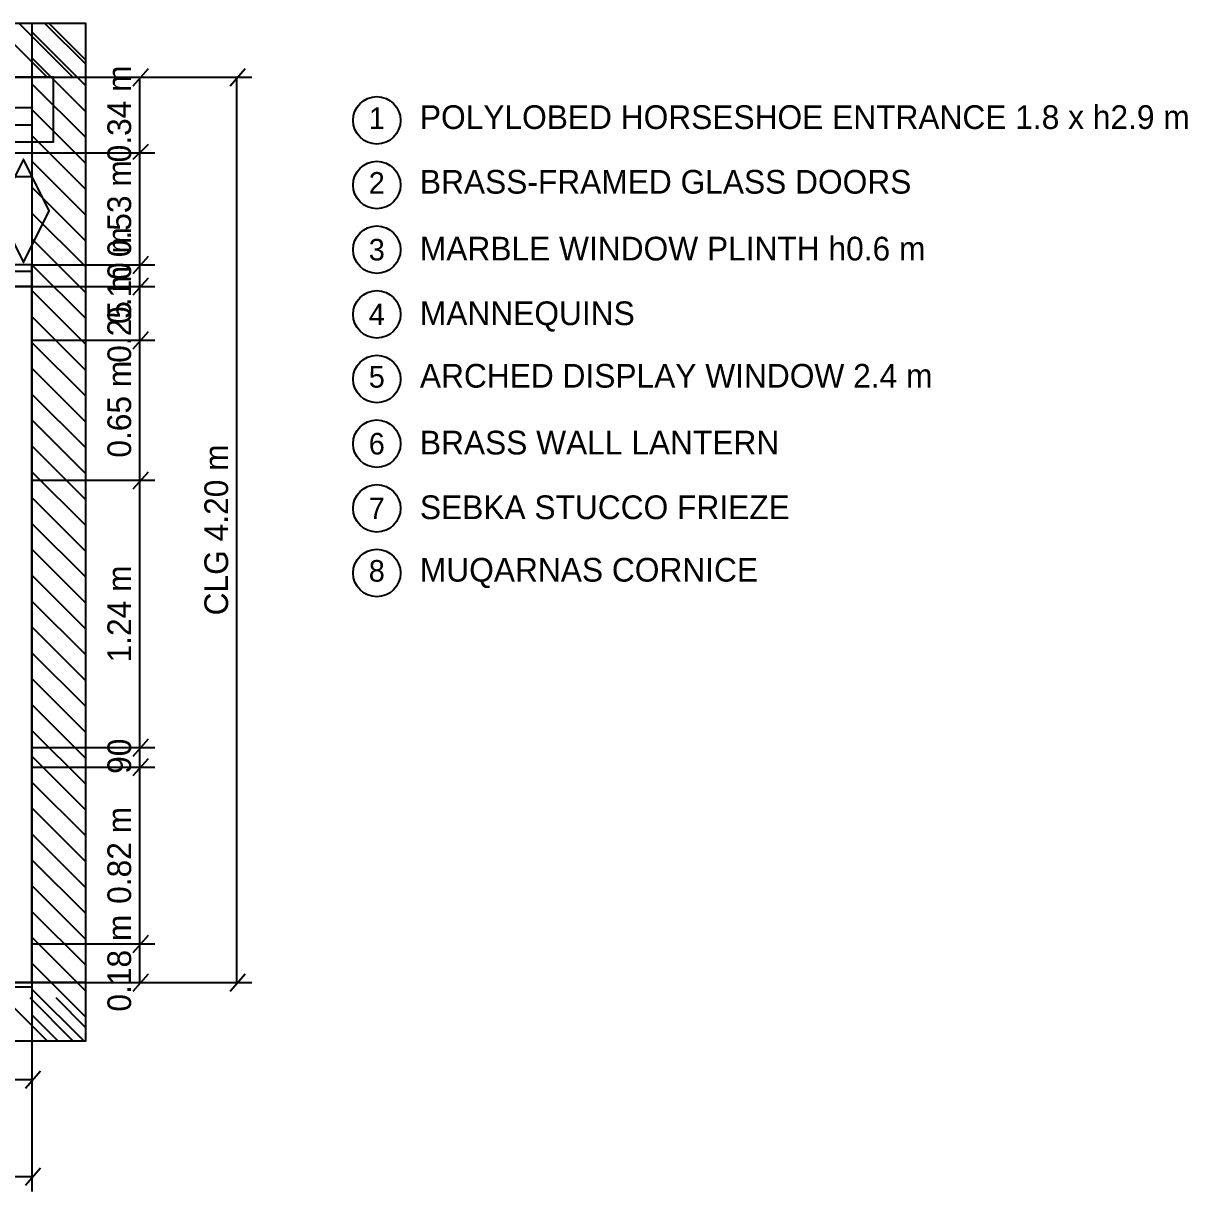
# Model space of a CAD drawing. Header units: metres. Extents: x 0 to 110, y 0 to 17.
# Drawn here: x 44.82 to 50.22, y 0.48 to 5.9 of the extents above; entities that cross this region are included whole.
import ezdxf
from ezdxf.enums import TextEntityAlignment as Align

# ---------------------------------------------------------------- set-up
doc = ezdxf.new("R2010")
doc.units = ezdxf.units.M
for name, color, linetype in [('A-ANNO', 2, 'CONTINUOUS'), ('A-DIM', 3, 'CONTINUOUS'), ('A-HATCH', 8, 'CONTINUOUS'), ('A-WALL-CUT', 7, 'CONTINUOUS'), ('I-CEIL', 30, 'CONTINUOUS'), ('I-DECO', 8, 'CONTINUOUS'), ('I-FINE', 9, 'CONTINUOUS'), ('I-JOIN', 7, 'CONTINUOUS')]:
    doc.layers.add(name, color=color, linetype=linetype)

msp = doc.modelspace()

# ---------------------------------------------------------------- linework, layer by layer
at = {"layer": 'A-ANNO'}
for centre in [(46.46, 5.45), (46.46, 5.15), (46.46, 4.85), (46.46, 4.55), (46.46, 4.25), (46.46, 3.95), (46.46, 3.65), (46.46, 3.35)]:
    msp.add_circle(centre, 0.11, dxfattribs=at)
at = {"layer": 'A-DIM'}
for p, q in [((44.86, 5.65), (45.43, 5.65)), ((44.86, 5.65), (45.88, 5.65)), ((45.33, 5.61), (45.4, 5.69)), ((45.36, 5.3), (45.36, 5.65)), ((45.78, 5.61), (45.85, 5.69)), ((45.81, 1.45), (45.81, 5.65)), ((45.33, 5.27), (45.4, 5.34)), ((45.33, 5.27), (45.4, 5.34)), ((44.86, 5.3), (45.43, 5.3)), ((44.86, 5.3), (45.43, 5.3)), ((45.36, 4.78), (45.36, 5.3)), ((44.86, 4.78), (45.43, 4.78)), ((44.86, 4.78), (45.43, 4.78)), ((45.33, 4.74), (45.4, 4.82)), ((45.33, 4.74), (45.4, 4.82)), ((45.36, 4.68), (45.36, 4.78)), ((45.33, 4.64), (45.4, 4.72)), ((45.33, 4.64), (45.4, 4.72)), ((44.86, 4.68), (45.43, 4.68)), ((44.86, 4.68), (45.43, 4.68)), ((45.36, 4.43), (45.36, 4.68)), ((45.33, 4.39), (45.4, 4.47)), ((45.33, 4.39), (45.4, 4.47)), ((44.86, 4.43), (45.43, 4.43)), ((44.86, 4.43), (45.43, 4.43)), ((45.36, 3.78), (45.36, 4.43)), ((45.33, 3.74), (45.4, 3.82)), ((45.33, 3.74), (45.4, 3.82)), ((44.86, 3.78), (45.43, 3.78)), ((44.86, 3.78), (45.43, 3.78)), ((45.36, 2.54), (45.36, 3.78)), ((45.33, 2.5), (45.4, 2.58)), ((45.33, 2.5), (45.4, 2.58)), ((44.86, 2.54), (45.43, 2.54)), ((44.86, 2.54), (45.43, 2.54)), ((45.36, 2.45), (45.36, 2.54)), ((44.86, 2.45), (45.43, 2.45)), ((44.86, 2.45), (45.43, 2.45)), ((45.33, 2.41), (45.4, 2.49)), ((45.33, 2.41), (45.4, 2.49)), ((45.36, 1.63), (45.36, 2.45)), ((44.86, 1.63), (45.43, 1.63)), ((44.86, 1.63), (45.43, 1.63)), ((45.33, 1.59), (45.4, 1.67)), ((45.33, 1.59), (45.4, 1.67)), ((45.36, 1.45), (45.36, 1.63)), ((45.33, 1.41), (45.4, 1.49)), ((45.78, 1.41), (45.85, 1.49)), ((44.86, 1.45), (44.86, 0.48)), ((44.86, 1.45), (44.86, 0.93)), ((44.86, 1.45), (45.43, 1.45)), ((44.86, 1.45), (45.88, 1.45)), ((44.83, 0.96), (44.9, 1.04)), ((43.97, 1), (44.86, 1)), ((34.86, 0.55), (44.86, 0.55)), ((44.83, 0.51), (44.9, 0.59))]:
    msp.add_line(p, q, dxfattribs=at)
at = {"layer": 'A-HATCH'}
for p, q in [((44.68, 5.9), (44.93, 5.65)), ((44.8, 5.9), (45.05, 5.65)), ((44.86, 5.86), (45.11, 5.61)), ((44.92, 5.9), (45.11, 5.71)), ((44.94, 5.9), (45.11, 5.73)), ((44.86, 5.74), (45.11, 5.49)), ((44.86, 5.62), (45.11, 5.37)), ((44.86, 5.5), (45.11, 5.25)), ((44.86, 5.38), (45.11, 5.13)), ((44.86, 5.26), (45.11, 5.01)), ((44.86, 5.14), (45.11, 4.89)), ((44.86, 5.02), (45.11, 4.77)), ((44.86, 4.9), (45.11, 4.65)), ((44.86, 4.78), (45.11, 4.53)), ((44.86, 4.66), (45.11, 4.41)), ((44.86, 4.54), (45.11, 4.29)), ((44.86, 4.42), (45.11, 4.17)), ((44.86, 4.3), (45.11, 4.05)), ((44.86, 4.18), (45.11, 3.93)), ((44.86, 4.06), (45.11, 3.81)), ((44.86, 3.94), (45.11, 3.69)), ((44.86, 3.82), (45.11, 3.57)), ((44.86, 3.7), (45.11, 3.45)), ((44.86, 3.58), (45.11, 3.33)), ((44.86, 3.46), (45.11, 3.21)), ((44.86, 3.34), (45.11, 3.09)), ((44.86, 3.22), (45.11, 2.97)), ((44.86, 3.1), (45.11, 2.85)), ((44.86, 2.98), (45.11, 2.73)), ((44.86, 2.86), (45.11, 2.61)), ((44.86, 2.74), (45.11, 2.49)), ((44.86, 2.62), (45.11, 2.37)), ((44.86, 2.5), (45.11, 2.25)), ((44.86, 2.38), (45.11, 2.13)), ((44.86, 2.26), (45.11, 2.01)), ((44.86, 2.14), (45.11, 1.89)), ((44.86, 2.02), (45.11, 1.77)), ((44.86, 1.9), (45.11, 1.65)), ((44.86, 1.78), (45.11, 1.53)), ((44.86, 1.66), (45.11, 1.41)), ((44.86, 1.54), (45.11, 1.29)), ((44.86, 1.42), (45.1, 1.18)), ((44.73, 1.38), (44.93, 1.18)), ((44.85, 1.38), (45.05, 1.18)), ((44.97, 1.38), (45.11, 1.24)), ((44.86, 1.3), (44.98, 1.18))]:
    msp.add_line(p, q, dxfattribs=at)
at = {"layer": 'A-WALL-CUT'}
for points in [[(34.61, 5.65), (45.11, 5.65), (45.11, 5.9), (34.61, 5.9)], [(44.86, 1.18), (45.11, 1.18), (45.11, 5.9), (44.86, 5.9)], [(34.61, 1.18), (45.11, 1.18), (45.11, 1.45), (34.61, 1.45)]]:
    msp.add_lwpolyline(points, close=True, dxfattribs=at)
at = {"layer": 'I-CEIL'}
for p, q in [((34.86, 5.43), (44.86, 5.43)), ((34.86, 5.35), (44.86, 5.35))]:
    msp.add_line(p, q, dxfattribs=at)
msp.add_lwpolyline([(44.76, 5.35), (44.96, 5.35), (44.96, 5.65), (44.76, 5.65)], close=True, dxfattribs=at)
at = {"layer": 'I-DECO'}
for p, q in [((34.86, 5.3), (44.86, 5.3)), ((34.86, 4.75), (44.86, 4.75))]:
    msp.add_line(p, q, dxfattribs=at)
msp.add_lwpolyline([(34.86, 1.45), (44.86, 1.45), (44.86, 4.68), (34.86, 4.68)], close=True, dxfattribs=at)
at = {"layer": 'I-FINE'}
msp.add_line((34.86, 1.43), (44.86, 1.43), dxfattribs=at)
msp.add_lwpolyline([(44.7, 5.03), (44.82, 4.79), (44.94, 5.03), (44.82, 5.27)], close=True, dxfattribs=at)
at = {"layer": 'I-JOIN'}
for p, q in [((34.86, 5.51), (44.86, 5.51)), ((34.86, 5.35), (44.86, 5.35)), ((34.86, 5.19), (44.86, 5.19))]:
    msp.add_line(p, q, dxfattribs=at)
msp.add_lwpolyline([(34.86, 4.68), (44.86, 4.68), (44.86, 4.78), (34.86, 4.78)], close=True, dxfattribs=at)

# ---------------------------------------------------------------- texts
at = {"layer": 'A-ANNO'}
for s, p in [('1', (46.46, 5.41)), ('2', (46.46, 5.11)), ('3', (46.46, 4.8)), ('4', (46.46, 4.5)), ('5', (46.46, 4.21)), ('6', (46.46, 3.9)), ('7', (46.46, 3.6)), ('8', (46.46, 3.31))]:
    msp.add_text(s, height=0.1, dxfattribs=at).set_placement(p, align=Align.CENTER)
for s, p in [('POLYLOBED HORSESHOE ENTRANCE 1.8 x h2.9 m', (46.66, 5.41)), ('BRASS-FRAMED GLASS DOORS', (46.66, 5.11)), ('MARBLE WINDOW PLINTH h0.6 m', (46.66, 4.8)), ('MANNEQUINS', (46.66, 4.5)), ('ARCHED DISPLAY WINDOW 2.4 m', (46.66, 4.21)), ('BRASS WALL LANTERN', (46.66, 3.9)), ('SEBKA STUCCO FRIEZE', (46.66, 3.6)), ('MUQARNAS CORNICE', (46.66, 3.31))]:
    msp.add_text(s, height=0.11, dxfattribs=at).set_placement(p)
at = {"layer": 'A-DIM'}
for s, p in [('0.34 m', (45.32, 5.48)), ('0.53 m', (45.32, 5.04)), ('0.10 m', (45.32, 4.73)), ('0.25 m', (45.32, 4.55)), ('0.65 m', (45.32, 4.11)), ('CLG 4.20 m', (45.77, 3.55)), ('1.24 m', (45.32, 3.16)), ('90', (45.32, 2.5)), ('0.82 m', (45.32, 2.04)), ('0.18 m', (45.32, 1.54))]:
    msp.add_text(s, height=0.11, rotation=90, dxfattribs=at).set_placement(p, align=Align.CENTER)

doc.saveas('drawing.dxf')
